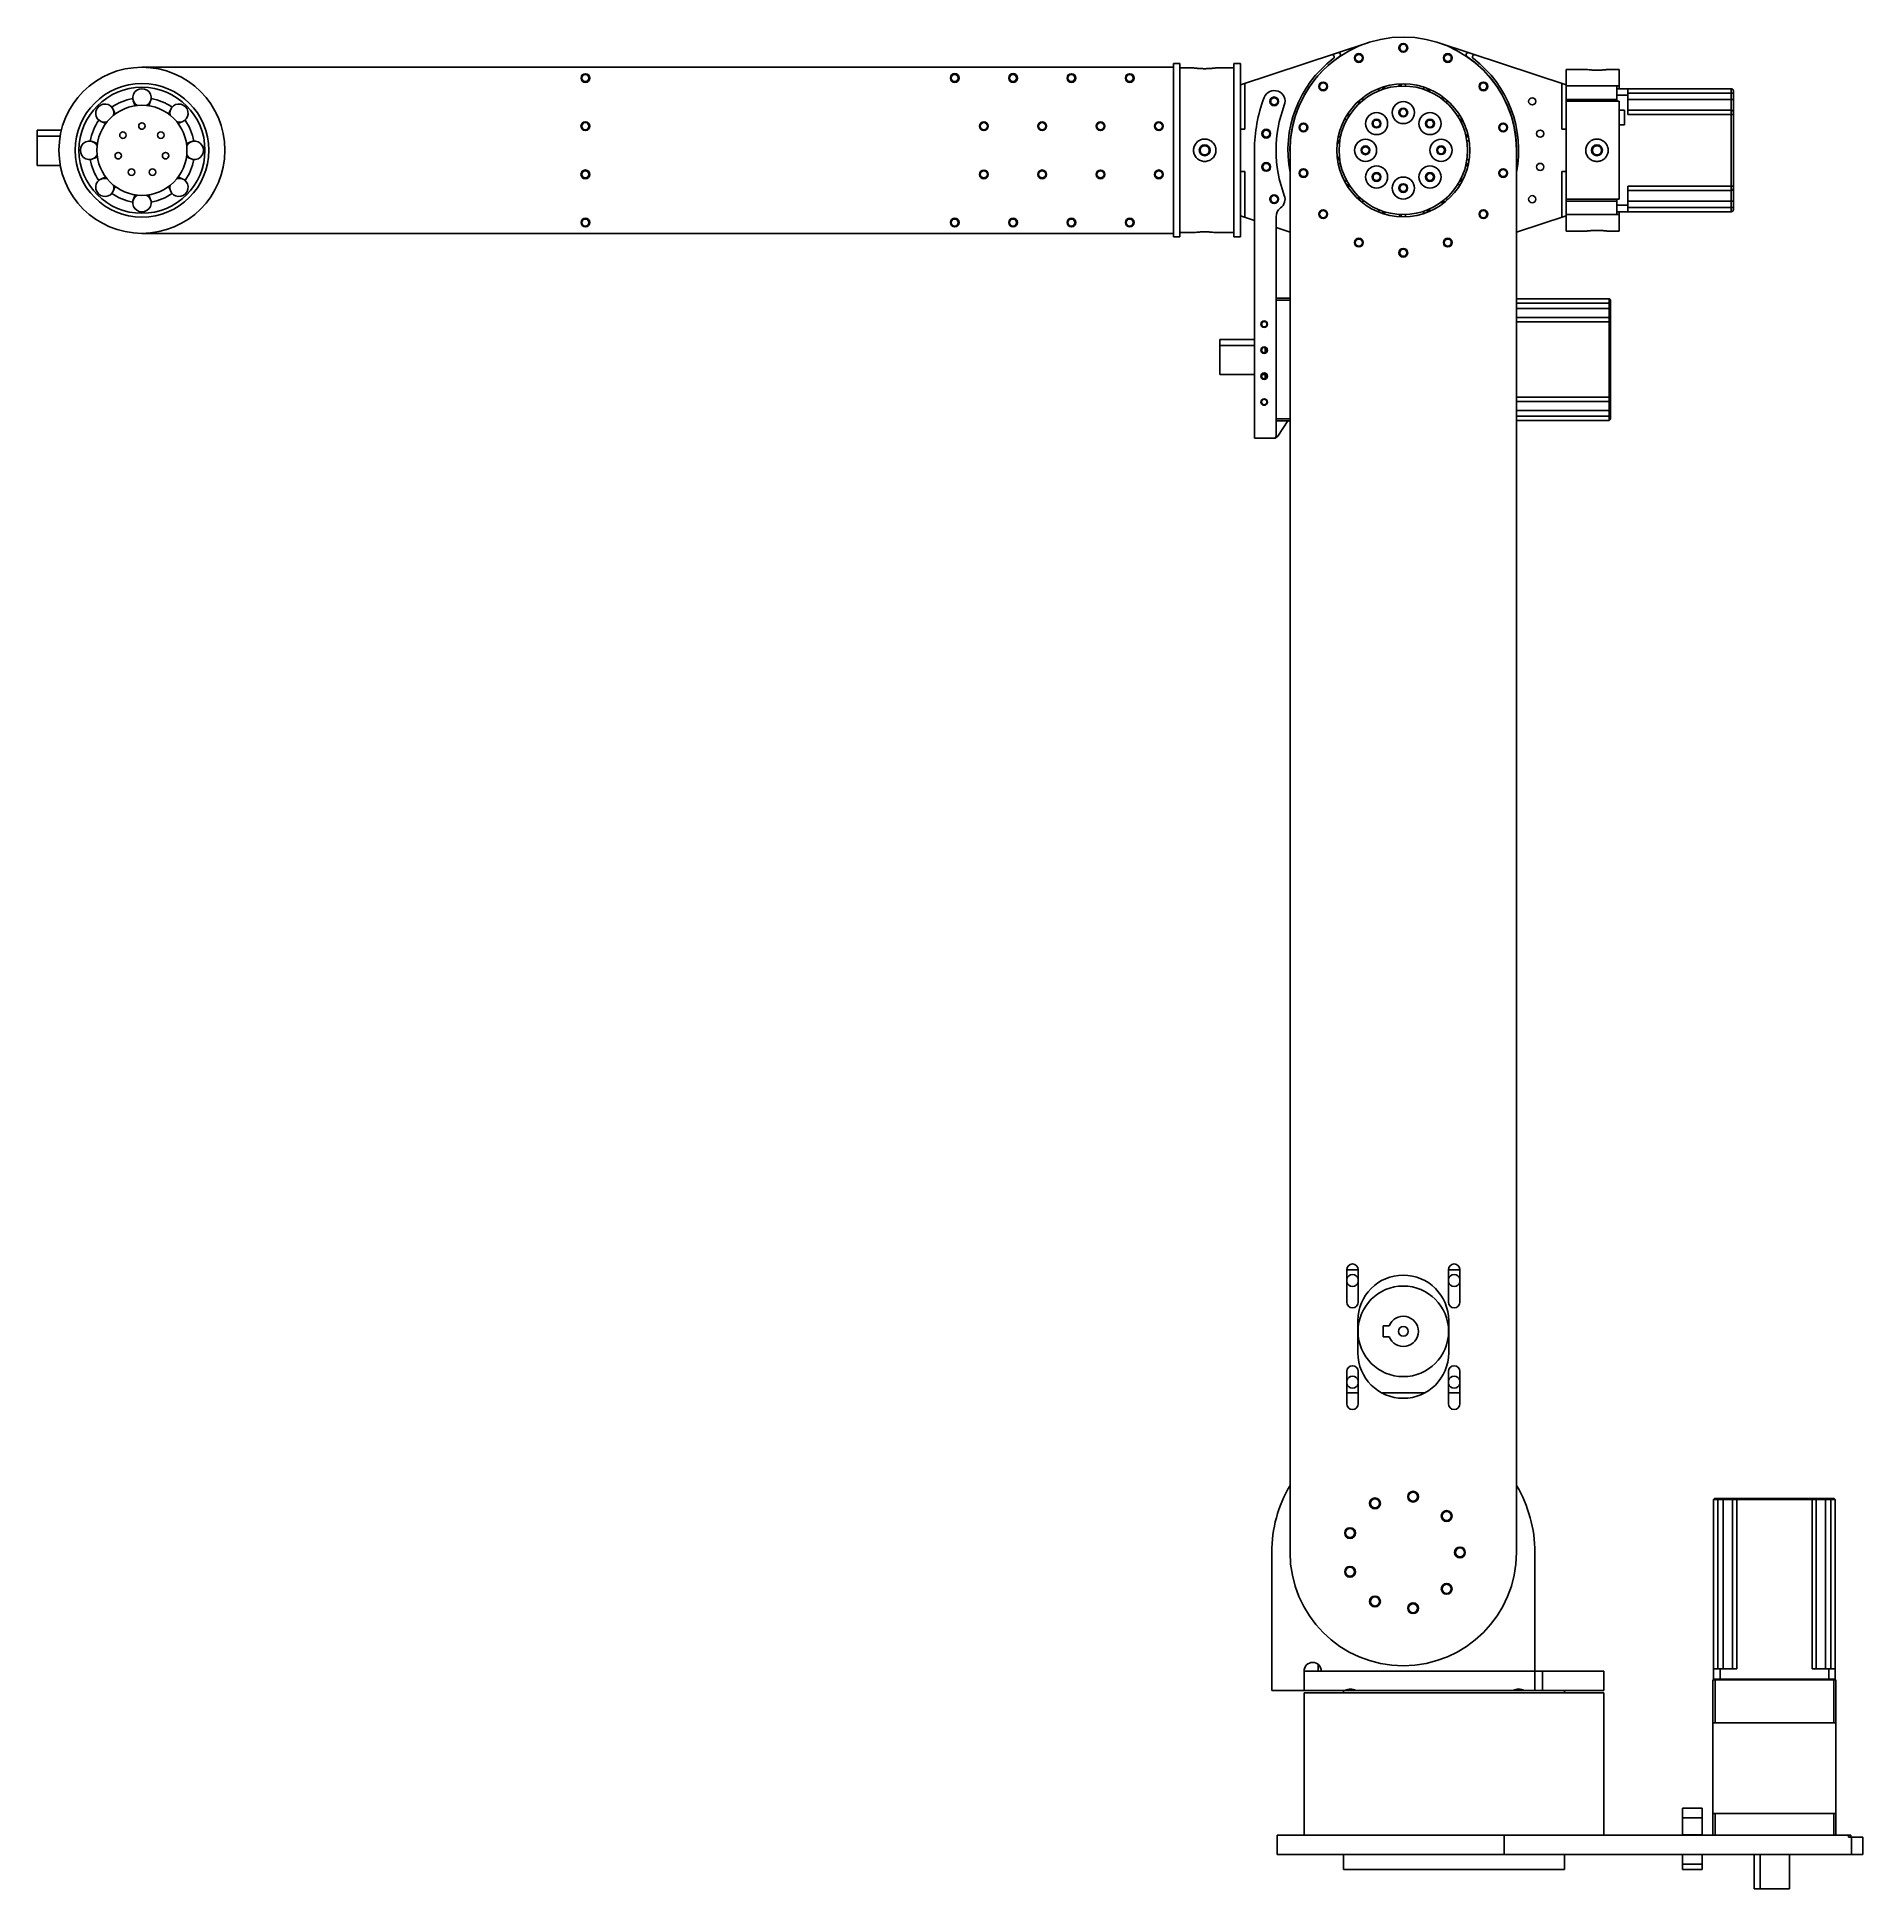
# Model space of a CAD drawing. Header units: millimetres. Extents: x -885 to -39, y -659 to 200.
import ezdxf

# ---------------------------------------------------------------- set-up
doc = ezdxf.new("R2010")
doc.units = ezdxf.units.MM

msp = doc.modelspace()

# ---------------------------------------------------------------- linework, layer by layer
at = {"color": 7, "linetype": 'Continuous', "lineweight": 25}
for p, q in [((-327.14, 177.5), (-268.12, 197.01)), ((-176.14, 177.5), (-235.17, 197.01)), ((-836.49, 185.66), (-358.19, 185.66)), ((-355.24, 187.35), (-358.19, 187.35)), ((-358.19, 187.35), (-358.19, 106.98)), ((-355.24, 106.98), (-355.24, 187.35)), ((-348.92, 185.35), (-355.24, 185.35)), ((-330.14, 185.35), (-338.52, 185.35)), ((-327.19, 187.35), (-330.14, 187.35)), ((-330.14, 106.98), (-330.14, 187.35)), ((-327.19, 106.98), (-327.19, 187.35)), ((-167.04, 184.66), (-176.09, 184.66)), ((-176.09, 184.66), (-176.09, 109.66)), ((-151.59, 184.66), (-156.64, 184.66)), ((-151.59, 184.66), (-151.59, 175.71)), ((-327.14, 114.76), (-327.14, 179.56)), ((-325.14, 178.16), (-325.14, 156.92)), ((-262.77, 174.76), (-263.09, 175.75)), ((-262.78, 174.8), (-262.96, 175.8)), ((-261.38, 176.38), (-260.88, 175.49)), ((-252.65, 176.94), (-252.48, 177.95)), ((-250.8, 177.95), (-250.63, 176.94)), ((-242.41, 175.49), (-241.9, 176.38)), ((-240.32, 175.8), (-240.51, 174.8)), ((-178.14, 178.16), (-178.14, 156.92)), ((-176.14, 114.76), (-176.14, 179.56)), ((-176.09, 176.98), (-151.59, 176.98)), ((-152.59, 169.9), (-152.59, 176.98)), ((-152.59, 175.71), (-151.59, 175.71)), ((-152.59, 175.66), (-99.59, 175.66)), ((-147.59, 172.66), (-152.59, 172.66)), ((-147.59, 163.73), (-147.59, 175.66)), ((-98.59, 173.66), (-147.59, 173.66)), ((-99.59, 175.66), (-99.59, 118.66)), ((-98.59, 119.66), (-98.59, 174.66)), ((-848.87, 163.98), (-849.85, 166.19)), ((-840.5, 170.06), (-839.63, 167.81)), ((-833.35, 167.81), (-832.48, 170.06)), ((-823.14, 166.19), (-824.12, 163.98)), ((-277.88, 163.28), (-276.93, 162.93)), ((-271.56, 169.33), (-272.08, 170.21)), ((-270.79, 171.29), (-270.01, 170.63)), ((-233.28, 170.63), (-232.5, 171.29)), ((-231.21, 170.21), (-231.73, 169.33)), ((-226.36, 162.93), (-225.4, 163.28)), ((-176.09, 170.73), (-152.59, 170.73)), ((-176.09, 169.9), (-151.59, 169.9)), ((-151.59, 169.9), (-151.59, 124.43)), ((-151.59, 165.73), (-149.09, 165.73)), ((-149.09, 165.73), (-149.09, 159.03)), ((-98.59, 170.73), (-147.59, 170.73)), ((-147.59, 165.73), (-99.59, 165.73)), ((-147.59, 163.73), (-98.59, 163.73)), ((-885.14, 140.16), (-885.14, 156.46)), ((-885.14, 156.46), (-873.85, 156.46)), ((-855.52, 160.52), (-853.31, 159.54)), ((-819.67, 159.54), (-817.47, 160.52)), ((-327.14, 156.92), (-325.14, 156.92)), ((-277.94, 161.18), (-278.72, 161.83)), ((-224.56, 161.83), (-225.35, 161.18)), ((-176.14, 156.92), (-178.14, 156.92)), ((-149.09, 159.03), (-151.59, 159.03)), ((-874.43, 153.7), (-885.14, 153.7)), ((-857.14, 150.3), (-859.39, 151.17)), ((-813.59, 151.17), (-815.85, 150.3)), ((-320.63, 147.16), (-320.63, 13.69)), ((-304.14, -502.84), (-304.14, 147.16)), ((-281.14, 151.34), (-282.11, 151.68)), ((-281.81, 153.34), (-280.79, 153.33)), ((-222.49, 153.33), (-221.47, 153.34)), ((-221.18, 151.68), (-222.14, 151.34)), ((-199.14, -502.84), (-199.14, 147.16)), ((-885.14, 140.16), (-874.35, 140.16)), ((-859.39, 143.15), (-857.14, 144.02)), ((-815.85, 144.02), (-813.59, 143.15)), ((-327.14, 137.4), (-325.14, 137.4)), ((-325.14, 137.4), (-325.14, 116.16)), ((-282.11, 142.65), (-281.14, 142.99)), ((-280.79, 141), (-281.81, 140.99)), ((-221.47, 140.99), (-222.49, 141)), ((-222.14, 142.99), (-221.18, 142.65)), ((-176.14, 137.4), (-178.14, 137.4)), ((-178.14, 137.4), (-178.14, 116.16)), ((-853.31, 134.79), (-855.52, 133.81)), ((-849.85, 128.14), (-848.87, 130.34)), ((-824.12, 130.34), (-823.14, 128.14)), ((-817.47, 133.81), (-819.67, 134.79)), ((-278.72, 132.5), (-277.94, 133.15)), ((-276.93, 131.4), (-277.88, 131.04)), ((-225.4, 131.04), (-226.36, 131.4)), ((-225.35, 133.15), (-224.56, 132.5)), ((-147.59, 130.59), (-98.59, 130.59)), ((-147.59, 118.66), (-147.59, 130.59)), ((-839.63, 126.52), (-840.5, 124.26)), ((-832.48, 124.26), (-833.35, 126.52)), ((-272.08, 124.12), (-271.56, 125)), ((-270.01, 123.7), (-270.79, 123.04)), ((-232.5, 123.04), (-233.28, 123.7)), ((-231.73, 125), (-231.21, 124.12)), ((-176.09, 124.43), (-151.59, 124.43)), ((-176.09, 123.59), (-152.59, 123.59)), ((-152.59, 117.34), (-152.59, 124.43)), ((-147.59, 121.66), (-152.59, 121.66)), ((-147.59, 128.59), (-99.59, 128.59)), ((-147.59, 123.59), (-98.59, 123.59)), ((-147.59, 120.66), (-98.59, 120.66)), ((-327.14, 116.82), (-320.63, 114.67)), ((-310.63, 116.37), (-310.63, 14.69)), ((-263.09, 118.57), (-262.77, 119.57)), ((-262.96, 118.52), (-262.78, 119.53)), ((-260.88, 118.84), (-261.38, 117.95)), ((-252.48, 116.38), (-252.65, 117.39)), ((-250.63, 117.39), (-250.8, 116.38)), ((-241.9, 117.95), (-242.41, 118.84)), ((-240.51, 119.53), (-240.32, 118.52)), ((-176.14, 116.82), (-199.14, 109.22)), ((-176.09, 117.34), (-151.59, 117.34)), ((-152.59, 118.66), (-99.59, 118.66)), ((-152.59, 118.61), (-151.59, 118.61)), ((-151.59, 118.61), (-151.59, 109.66)), ((-358.19, 108.66), (-836.49, 108.66)), ((-358.19, 106.98), (-355.24, 106.98)), ((-355.24, 108.98), (-348.92, 108.98)), ((-338.52, 108.98), (-330.14, 108.98)), ((-330.14, 106.98), (-327.19, 106.98)), ((-310.63, 111.37), (-304.14, 109.22)), ((-176.09, 109.66), (-167.04, 109.66)), ((-156.64, 109.66), (-151.59, 109.66)), ((-304.14, 78.67), (-310.63, 78.67)), ((-310.63, 77.67), (-304.14, 77.67)), ((-199.14, 78.37), (-156.13, 78.37)), ((-156.13, 78.37), (-156.13, 21.97)), ((-155.63, 77.87), (-156.13, 78.37)), ((-155.63, 77.87), (-155.63, 22.47)), ((-199.14, 76.37), (-155.63, 76.37)), ((-199.14, 73.87), (-155.63, 73.87)), ((-199.14, 69.62), (-156.13, 69.62)), ((-155.63, 69.12), (-156.13, 69.62)), ((-317.27, 67.08), (-317.33, 66.88)), ((-199.14, 67.62), (-155.63, 67.62)), ((-336.63, 43.17), (-336.63, 59.47)), ((-336.63, 59.47), (-320.63, 59.47)), ((-320.63, 56.71), (-336.63, 56.71)), ((-315.63, 53.37), (-315.63, 55.68)), ((-336.63, 43.17), (-320.63, 43.17)), ((-317.18, 43.17), (-315.63, 43.17)), ((-315.63, 41.29), (-315.63, 43.48)), ((-199.14, 32.72), (-155.63, 32.72)), ((-199.14, 30.72), (-156.13, 30.72)), ((-199.14, 26.47), (-155.63, 26.47)), ((-155.63, 31.22), (-156.13, 30.72)), ((-304.14, 22.67), (-310.63, 22.67)), ((-310.63, 21.67), (-304.14, 21.67)), ((-305.11, 21.67), (-309.77, 14.69)), ((-199.14, 23.97), (-155.63, 23.97)), ((-199.14, 21.97), (-156.13, 21.97)), ((-155.63, 22.47), (-156.13, 21.97)), ((-320.63, 13.69), (-311.63, 13.69)), ((-277.86, -386.77), (-277.86, -371.77)), ((-272.56, -371.84), (-277.86, -371.84)), ((-272.56, -386.77), (-272.56, -371.77)), ((-230.72, -386.77), (-230.72, -371.77)), ((-225.42, -371.84), (-230.72, -371.84)), ((-225.42, -386.77), (-225.42, -371.77)), ((-272.69, -395.34), (-272.69, -410.34)), ((-260.94, -402.84), (-260.94, -397.84)), ((-260.94, -397.84), (-258.18, -397.84)), ((-258.18, -402.84), (-260.94, -402.84)), ((-230.59, -395.34), (-230.59, -410.34)), ((-277.86, -418.91), (-277.86, -433.91)), ((-272.56, -418.91), (-272.56, -433.91)), ((-230.72, -418.91), (-230.72, -433.91)), ((-225.42, -418.91), (-225.42, -433.91)), ((-277.86, -428.84), (-272.56, -428.84)), ((-261.69, -428.84), (-241.6, -428.84)), ((-230.72, -428.84), (-225.42, -428.84)), ((-107.28, -477.84), (-107.78, -478.34)), ((-107.78, -561.59), (-107.78, -478.34)), ((-107.78, -478.34), (-51.38, -478.34)), ((-107.28, -477.84), (-51.88, -477.84)), ((-105.78, -556.84), (-105.78, -477.84)), ((-103.28, -556.84), (-103.28, -477.84)), ((-98.53, -477.84), (-99.03, -478.34)), ((-99.03, -556.84), (-99.03, -478.34)), ((-97.03, -556.84), (-97.03, -477.84)), ((-62.13, -556.84), (-62.13, -477.84)), ((-60.63, -477.84), (-60.13, -478.34)), ((-60.13, -556.84), (-60.13, -478.34)), ((-55.88, -556.84), (-55.88, -477.84)), ((-53.38, -556.84), (-53.38, -477.84)), ((-51.88, -477.84), (-51.38, -478.34)), ((-51.38, -561.59), (-51.38, -478.34)), ((-312.64, -502.84), (-312.64, -566.84)), ((-190.64, -566.84), (-190.64, -502.84)), ((-297.64, -557.84), (-297.64, -566.84)), ((-158.64, -557.84), (-297.64, -557.84)), ((-291.14, -554.71), (-291.14, -557.84)), ((-187.13, -557.84), (-187.13, -566.84)), ((-158.64, -566.84), (-158.64, -557.84)), ((-97.03, -556.84), (-107.78, -556.84)), ((-104.78, -556.84), (-104.78, -561.84)), ((-51.38, -556.84), (-62.13, -556.84)), ((-54.38, -556.84), (-54.38, -561.84)), ((-108.08, -561.84), (-108.08, -633.84)), ((-108.08, -561.84), (-51.08, -561.84)), ((-51.38, -561.59), (-107.78, -561.59)), ((-107.53, -561.84), (-107.78, -561.59)), ((-107.08, -581.84), (-107.08, -561.84)), ((-52.08, -561.84), (-52.08, -581.84)), ((-51.63, -561.84), (-51.38, -561.59)), ((-51.08, -633.84), (-51.08, -561.84)), ((-158.64, -566.84), (-312.64, -566.84)), ((-297.64, -567.84), (-297.64, -633.84)), ((-297.64, -567.84), (-158.64, -567.84)), ((-279.39, -566.84), (-279.39, -567.84)), ((-176.89, -567.84), (-176.89, -566.84)), ((-158.64, -633.84), (-158.64, -567.84)), ((-51.08, -581.84), (-108.08, -581.84)), ((-122.13, -621.34), (-113.13, -621.34)), ((-122.13, -621.34), (-122.13, -633.84)), ((-113.13, -625.84), (-122.13, -625.84)), ((-113.13, -621.34), (-113.13, -633.84)), ((-51.08, -623.84), (-108.08, -623.84)), ((-107.08, -633.84), (-107.08, -623.84)), ((-52.08, -623.84), (-52.08, -633.84)), ((-310.14, -633.84), (-310.14, -642.84)), ((-44.18, -633.84), (-310.14, -633.84)), ((-204.92, -633.84), (-204.92, -642.84)), ((-122.13, -633.79), (-113.13, -633.79)), ((-45.25, -634.84), (-45.25, -633.84)), ((-45.25, -634.84), (-38.5, -634.84)), ((-44.18, -634.84), (-44.18, -633.84)), ((-43.88, -634.84), (-43.88, -642.84)), ((-38.5, -634.84), (-38.5, -642.84)), ((-38.5, -642.84), (-310.14, -642.84)), ((-279.39, -642.84), (-279.39, -649.84)), ((-176.89, -649.84), (-176.89, -642.84)), ((-122.13, -649.84), (-122.13, -642.84)), ((-122.13, -642.89), (-113.13, -642.89)), ((-113.13, -649.84), (-113.13, -642.84)), ((-88.88, -658.84), (-88.88, -642.84)), ((-86.12, -642.84), (-86.12, -658.84)), ((-72.58, -658.84), (-72.58, -642.84)), ((-279.39, -649.84), (-176.89, -649.84)), ((-122.13, -647.34), (-113.13, -647.34)), ((-113.13, -649.84), (-122.13, -649.84)), ((-72.58, -658.84), (-88.88, -658.84))]:
    msp.add_line(p, q, dxfattribs=at)
at = {"color": 7, "linetype": 'Continuous', "lineweight": 25, "flags": 128}
for points in [[(-834.33, 167.93), (-833.36, 168.68), (-832.66, 169.67), (-832.27, 170.81), (-832.24, 172.01), (-832.57, 173.17), (-833.22, 174.19), (-834.15, 174.99), (-835.27, 175.5), (-836.49, 175.67), (-837.72, 175.5), (-838.84, 174.99), (-839.77, 174.19), (-840.42, 173.17), (-840.74, 172.01), (-840.71, 170.81), (-840.33, 169.67), (-839.62, 168.68), (-838.66, 167.93)], [(-260.92, 176.53), (-260.91, 176.52), (-259.68, 175.86)], [(-253.91, 176.87), (-252.98, 177.92), (-252.97, 177.93)], [(-250.67, 177.94), (-250.64, 176.98), (-250.63, 176.9)], [(-242.43, 175.46), (-242.29, 175.72), (-242.03, 176.42)], [(-239.87, 175.62), (-239.87, 175.61), (-239.35, 174.31)], [(-849.65, 163.38), (-849.5, 164.59), (-849.7, 165.79), (-850.23, 166.87), (-851.06, 167.74), (-852.11, 168.33), (-853.29, 168.59), (-854.51, 168.5), (-855.66, 168.06), (-856.65, 167.32), (-857.39, 166.33), (-857.83, 165.18), (-857.92, 163.96), (-857.66, 162.78), (-857.07, 161.73), (-856.2, 160.9), (-855.12, 160.37), (-853.92, 160.17), (-852.71, 160.32)], [(-820.28, 160.32), (-819.06, 160.17), (-817.87, 160.37), (-816.79, 160.9), (-815.92, 161.73), (-815.33, 162.78), (-815.07, 163.96), (-815.16, 165.18), (-815.59, 166.33), (-816.34, 167.32), (-817.33, 168.06), (-818.48, 168.5), (-819.7, 168.59), (-820.88, 168.33), (-821.93, 167.74), (-822.75, 166.87), (-823.29, 165.79), (-823.49, 164.59), (-823.34, 163.38)], [(-277.62, 163.7), (-277.61, 163.7), (-276.24, 163.98)], [(-272.47, 168.47), (-272.44, 169.87), (-272.44, 169.88)], [(-270.68, 171.37), (-270.36, 170.97), (-269.98, 170.6)], [(-234.28, 171.38), (-232.89, 171.58), (-232.88, 171.59)], [(-231.11, 170.12), (-231.72, 169.33), (-231.75, 169.29)], [(-226.4, 162.91), (-226.09, 163.04), (-225.47, 163.4)], [(-277.91, 161.15), (-278.76, 161.7), (-278.79, 161.71)], [(-224.33, 161.4), (-224.34, 161.39), (-224.78, 160.06)], [(-222.78, 154.55), (-221.58, 153.82), (-221.57, 153.82)], [(-857.26, 149.33), (-858.01, 150.29), (-859, 151), (-860.14, 151.38), (-861.34, 151.41), (-862.5, 151.09), (-863.52, 150.44), (-864.32, 149.51), (-864.82, 148.39), (-865, 147.16), (-864.82, 145.94), (-864.32, 144.82), (-863.52, 143.89), (-862.5, 143.24), (-861.34, 142.91), (-860.14, 142.95), (-859, 143.33), (-858.01, 144.03), (-857.26, 145)], [(-815.72, 145), (-814.97, 144.03), (-813.99, 143.33), (-812.84, 142.95), (-811.64, 142.91), (-810.48, 143.24), (-809.46, 143.89), (-808.67, 144.82), (-808.16, 145.94), (-807.99, 147.16), (-808.16, 148.39), (-808.67, 149.51), (-809.46, 150.44), (-810.48, 151.09), (-811.64, 151.41), (-812.84, 151.38), (-813.99, 151), (-814.97, 150.29), (-815.72, 149.33)], [(-281.29, 150.09), (-282.17, 151.19), (-282.17, 151.2)], [(-281.79, 153.47), (-281.33, 153.37), (-280.75, 153.33)], [(-221.16, 151.55), (-221.41, 151.52), (-222.18, 151.33)], [(-282.17, 143.13), (-282.17, 143.14), (-281.29, 144.23)], [(-280.75, 141), (-281.33, 140.95), (-281.79, 140.86)], [(-221.57, 140.51), (-221.58, 140.51), (-222.78, 139.78)], [(-222.18, 143), (-221.41, 142.81), (-221.16, 142.78)], [(-852.71, 134.01), (-853.92, 134.16), (-855.12, 133.96), (-856.2, 133.42), (-857.07, 132.6), (-857.66, 131.55), (-857.92, 130.37), (-857.83, 129.15), (-857.39, 128), (-856.65, 127.01), (-855.66, 126.26), (-854.51, 125.83), (-853.29, 125.74), (-852.11, 126), (-851.06, 126.59), (-850.23, 127.46), (-849.7, 128.54), (-849.5, 129.73), (-849.65, 130.95)], [(-823.34, 130.95), (-823.49, 129.73), (-823.29, 128.54), (-822.75, 127.46), (-821.93, 126.59), (-820.88, 126), (-819.7, 125.74), (-818.48, 125.83), (-817.33, 126.26), (-816.34, 127.01), (-815.59, 128), (-815.16, 129.15), (-815.07, 130.37), (-815.33, 131.55), (-815.92, 132.6), (-816.79, 133.42), (-817.87, 133.96), (-819.06, 134.16), (-820.28, 134.01)], [(-278.79, 132.62), (-278.76, 132.63), (-277.91, 133.18)], [(-276.24, 130.35), (-277.61, 130.63), (-277.62, 130.63)], [(-225.47, 130.93), (-226.09, 131.29), (-226.4, 131.41)], [(-224.78, 134.27), (-224.34, 132.94), (-224.33, 132.93)], [(-838.66, 126.39), (-839.62, 125.64), (-840.33, 124.66), (-840.71, 123.51), (-840.74, 122.31), (-840.42, 121.16), (-839.77, 120.14), (-838.84, 119.34), (-837.72, 118.83), (-836.49, 118.66), (-835.27, 118.83), (-834.15, 119.34), (-833.22, 120.14), (-832.57, 121.16), (-832.24, 122.31), (-832.27, 123.51), (-832.66, 124.66), (-833.36, 125.64), (-834.33, 126.39)], [(-272.44, 124.45), (-272.44, 124.46), (-272.47, 125.86)], [(-269.98, 123.73), (-270.36, 123.36), (-270.68, 122.96)], [(-232.88, 122.74), (-232.89, 122.74), (-234.28, 122.95)], [(-231.75, 125.04), (-231.72, 124.99), (-231.11, 124.21)], [(-259.68, 118.47), (-260.91, 117.8), (-260.92, 117.8)], [(-252.97, 116.4), (-252.98, 116.41), (-253.91, 117.45)], [(-250.63, 117.42), (-250.64, 117.35), (-250.67, 116.38)], [(-242.03, 117.91), (-242.29, 118.6), (-242.43, 118.87)], [(-239.35, 120.02), (-239.87, 118.72), (-239.87, 118.71)]]:
    msp.add_lwpolyline(points, dxfattribs=at)
at = {"color": 7, "linetype": 'Continuous', "lineweight": 25}
for centre, radius in [((-272.25, 189.96), 2.03), ((-272.25, 189.96), 1.65), ((-251.64, 194.66), 2.03), ((-251.64, 194.66), 1.65), ((-231.03, 189.96), 2.03), ((-231.03, 189.96), 1.65), ((-836.49, 147.16), 38.5), ((-630.89, 180.66), 2.02), ((-630.89, 180.66), 1.65), ((-459.63, 180.66), 2.03), ((-459.66, 180.66), 1.65), ((-432.58, 180.66), 2.03), ((-432.61, 180.66), 1.65), ((-405.53, 180.66), 2.02), ((-405.56, 180.66), 1.65), ((-378.48, 180.66), 2.02), ((-378.51, 180.66), 1.65), ((-836.49, 147.16), 30.99), ((-836.49, 147.16), 29.21), ((-311.48, 169.85), 2.02), ((-288.78, 176.78), 2.02), ((-288.78, 176.78), 1.65), ((-251.64, 147.16), 30.8), ((-251.64, 147.16), 29.8), ((-214.51, 176.78), 2.02), ((-214.51, 176.78), 1.65), ((-836.49, 147.16), 20.88), ((-311.48, 169.85), 1.65), ((-264.02, 159.54), 5.12), ((-251.64, 164.66), 5.12), ((-251.64, 164.66), 2.03), ((-251.64, 164.66), 1.65), ((-239.27, 159.54), 5.12), ((-191.86, 169.85), 1.65), ((-845.29, 154.18), 1.51), ((-836.49, 158.41), 1.51), ((-827.7, 154.18), 1.51), ((-630.89, 158.33), 2.03), ((-630.89, 158.33), 1.65), ((-446.11, 158.33), 2.03), ((-446.13, 158.33), 1.65), ((-419.06, 158.33), 2.03), ((-419.08, 158.33), 1.65), ((-392.01, 158.33), 2.02), ((-392.03, 158.33), 1.65), ((-364.96, 158.33), 2.02), ((-364.98, 158.33), 1.65), ((-315.17, 154.87), 2.02), ((-315.17, 154.87), 1.65), ((-297.95, 157.73), 2.02), ((-297.95, 157.73), 1.65), ((-264.02, 159.54), 2.02), ((-264.02, 159.54), 1.65), ((-239.27, 159.54), 2.03), ((-239.27, 159.54), 1.65), ((-205.33, 157.73), 2.03), ((-205.33, 157.73), 1.65), ((-188.17, 154.87), 1.65), ((-847.46, 144.66), 1.51), ((-825.52, 144.66), 1.51), ((-343.72, 147.16), 2.51), ((-269.14, 147.16), 5.12), ((-269.14, 147.16), 2.03), ((-269.14, 147.16), 1.65), ((-234.14, 147.16), 5.13), ((-234.14, 147.16), 2.02), ((-234.14, 147.16), 1.65), ((-161.84, 147.16), 2.51), ((-841.37, 137.03), 1.51), ((-831.61, 137.03), 1.51), ((-630.89, 136), 2.03), ((-630.89, 136), 1.65), ((-446.11, 136), 2.02), ((-446.13, 136), 1.65), ((-419.06, 136), 2.03), ((-419.08, 136), 1.65), ((-392.01, 136), 2.02), ((-392.03, 136), 1.65), ((-364.96, 136), 2.03), ((-364.98, 136), 1.65), ((-315.17, 139.45), 2.03), ((-315.17, 139.45), 1.65), ((-297.95, 136.59), 2.03), ((-297.95, 136.59), 1.65), ((-264.02, 134.79), 5.13), ((-239.27, 134.79), 5.13), ((-205.33, 136.59), 2.02), ((-205.33, 136.59), 1.65), ((-188.17, 139.45), 1.65), ((-264.02, 134.79), 2.03), ((-264.02, 134.79), 1.65), ((-251.64, 129.66), 5.12), ((-251.64, 129.66), 2.02), ((-251.64, 129.66), 1.65), ((-239.27, 134.79), 2.03), ((-239.27, 134.79), 1.65), ((-311.48, 124.48), 2.02), ((-311.48, 124.48), 1.65), ((-191.86, 124.48), 1.65), ((-630.89, 113.66), 2.02), ((-630.89, 113.66), 1.65), ((-459.63, 113.66), 2.02), ((-459.66, 113.66), 1.65), ((-432.58, 113.66), 2.03), ((-432.61, 113.66), 1.65), ((-405.53, 113.66), 2.02), ((-405.56, 113.66), 1.65), ((-378.48, 113.66), 2.02), ((-378.51, 113.66), 1.65), ((-288.78, 117.55), 2.02), ((-288.78, 117.55), 1.65), ((-214.51, 117.55), 2.02), ((-214.51, 117.55), 1.65), ((-272.25, 104.37), 2.03), ((-272.25, 104.37), 1.65), ((-231.03, 104.37), 2.03), ((-231.03, 104.37), 1.65), ((-251.64, 99.66), 2.03), ((-251.64, 99.66), 1.65), ((-316.13, 66.54), 1.51), ((-316.13, 66.54), 1.25), ((-316.13, 54.52), 1.51), ((-316.13, 54.52), 1.25), ((-316.13, 42.49), 1.51), ((-316.13, 42.49), 1.25), ((-316.13, 30.47), 1.51), ((-316.13, 30.47), 1.25), ((-251.64, -400.34), 21), ((-251.64, -400.34), 2.23), ((-264.77, -480.1), 2.51), ((-264.77, -480.1), 2.1), ((-247.08, -476.98), 2.51), ((-247.08, -476.98), 2.1), ((-231.53, -485.96), 2.51), ((-231.53, -485.96), 2.1), ((-276.31, -493.86), 2.51), ((-276.31, -493.86), 2.1), ((-225.39, -502.84), 2.51), ((-225.39, -502.84), 2.1), ((-276.31, -511.81), 2.51), ((-276.31, -511.81), 2.1), ((-264.77, -525.57), 2.51), ((-264.77, -525.57), 2.1), ((-231.53, -519.71), 2.51), ((-231.53, -519.71), 2.1), ((-247.08, -528.69), 2.51), ((-247.08, -528.69), 2.1)]:
    msp.add_circle(centre, radius, dxfattribs=at)
for centre, radius, start, end in [((-251.64, 147.16), 52.5, 0, 180), ((-251.64, 147.16), 53.5, 127.38894, 191.09531), ((-251.64, 147.16), 52.55, 124.19472, 182.4996), ((-284.74, 190.47), 1, 307.38894, 108.28985), ((-281.74, 191.46), 1, 304.19472, 108.28985), ((-221.55, 191.46), 1, 71.71015, 235.80528), ((-251.64, 147.16), 52.55, 357.5004, 55.80528), ((-218.55, 190.47), 1, 71.71015, 232.61106), ((-251.64, 147.16), 53.5, 348.90469, 52.61106), ((-327.24, 179.56), 0.1, 360, 60), ((-311.48, 169.85), 5, 339.23077, 159.23077), ((-176.04, 179.56), 0.1, 120, 180), ((-99.59, 174.66), 1, 0, 90), ((-836.49, 147.16), 24.38, 100.07571, 124.92429), ((-836.49, 147.16), 24.38, 100.07571, 124.92429), ((-836.49, 147.16), 24.38, 55.07571, 79.92429), ((-836.49, 147.16), 24.38, 55.07571, 79.92429), ((-251.67, 147.16), 68.97, 159.23077, 180), ((-251.67, 147.16), 58.97, 159.23077, 200.76923), ((-99.59, 164.73), 1, 0, 90), ((-836.49, 147.16), 24.38, 145.07571, 169.92429), ((-836.49, 147.16), 24.38, 145.07571, 169.92429), ((-836.49, 147.16), 24.38, 10.07571, 34.92429), ((-836.49, 147.16), 24.38, 10.07571, 34.92429), ((-836.49, 147.16), 24.38, 190.07571, 214.92429), ((-836.49, 147.16), 24.38, 190.07571, 214.92429), ((-836.49, 147.16), 24.38, 325.07571, 349.92429), ((-836.49, 147.16), 24.38, 325.07571, 349.92429), ((-99.59, 129.59), 1, 270, 0), ((-836.49, 147.16), 24.38, 235.07571, 259.92429), ((-836.49, 147.16), 24.38, 235.07571, 259.92429), ((-836.49, 147.16), 24.38, 280.07571, 304.92429), ((-836.49, 147.16), 24.38, 280.07571, 304.92429), ((-305.63, 116.37), 5, 125.75513, 180), ((-311.48, 124.48), 5, 305.75513, 20.76923), ((-327.24, 114.76), 0.1, 300, 360), ((-176.04, 114.76), 0.1, 180, 240), ((-99.59, 119.66), 1, 270, 360), ((-311.63, 14.69), 1, 270, 360), ((-311.63, 15.93), 2.25, 270, 326.31687), ((-275.21, -371.77), 2.65, 0, 180), ((-228.07, -371.77), 2.65, 360, 180), ((-275.21, -376.77), 2.75, 15.49873, 164.50127), ((-275.21, -376.77), 2.75, 195.49873, 344.50127), ((-251.64, -395.34), 21.05, 0, 180), ((-228.07, -376.77), 2.75, 15.49873, 164.50127), ((-228.07, -376.77), 2.75, 195.49873, 344.50127), ((-275.21, -386.77), 2.65, 180, 0), ((-251.64, -400.34), 7, 200.92483, 159.07517), ((-228.07, -386.77), 2.65, 180, 0), ((-251.64, -410.34), 21.05, 180, 0), ((-275.21, -418.91), 2.65, 0, 180), ((-228.07, -418.91), 2.65, 0, 180), ((-275.21, -423.91), 2.75, 15.49873, 164.50127), ((-275.21, -423.91), 2.75, 195.49873, 344.50127), ((-228.07, -423.91), 2.75, 15.49873, 164.50127), ((-228.07, -423.91), 2.75, 195.49873, 344.50127), ((-275.21, -433.91), 2.65, 180, 0), ((-228.07, -433.91), 2.65, 180, 360), ((-251.64, -502.84), 61, 149.39029, 180), ((-251.64, -502.84), 61, 0, 30.60971), ((-251.64, -502.84), 52.5, 180, 0), ((-293.64, -557.84), 4, 0, 180)]:
    msp.add_arc(centre, radius, start, end, dxfattribs=at)
for points, knots in [([(-343.72, 184.99), (-344.4, 185), (-345.75, 185.02), (-347.51, 185.17), (-348.57, 185.3), (-349.05, 185.36), (-348.92, 185.35), (-348.92, 185.35)], [0, 0, 0, 0, 0.250227, 0.50004, 0.749943, 0.999634, 1, 1, 1, 1]), ([(-338.52, 185.35), (-338.6, 185.33), (-338.76, 185.31), (-339.95, 185.17), (-341.67, 185.02), (-343.03, 185), (-343.72, 184.99)], [0, 0, 0, 0, 0.24912, 0.499304, 0.749217, 1, 1, 1, 1]), ([(-167.04, 184.66), (-166.96, 184.65), (-166.81, 184.63), (-165.76, 184.5), (-164.6, 184.4), (-163.36, 184.33), (-162.42, 184.31), (-161.84, 184.3)], [0, 0, 0, 0, 0.248812, 0.498692, 0.653997, 0.789439, 1, 1, 1, 1]), ([(-161.84, 184.3), (-161.27, 184.31), (-160.33, 184.33), (-159.09, 184.41), (-158.13, 184.48), (-157.37, 184.56), (-156.83, 184.63), (-156.55, 184.68), (-156.64, 184.66), (-156.64, 184.66)], [0, 0, 0, 0, 0.209127, 0.344462, 0.500062, 0.656418, 0.791922, 0.999638, 1, 1, 1, 1]), ([(-343.72, 141.96), (-344.4, 142.05), (-345.76, 142.21), (-347.49, 143.4), (-348.64, 145.12), (-349.06, 147.16), (-348.64, 149.2), (-347.5, 150.94), (-345.76, 152.08), (-343.72, 152.5), (-341.68, 152.08), (-339.94, 150.94), (-338.8, 149.21), (-338.38, 147.17), (-338.8, 145.13), (-339.94, 143.4), (-341.67, 142.2), (-343.03, 142.04), (-343.72, 141.96)], [0, 0, 0, 0, 0.062554, 0.125004, 0.187476, 0.249896, 0.312358, 0.374922, 0.437468, 0.499909, 0.562312, 0.624816, 0.687375, 0.749825, 0.812254, 0.87481, 0.937296, 1, 1, 1, 1]), ([(-343.72, 149.26), (-343.44, 149.23), (-342.89, 149.17), (-342.19, 148.68), (-341.73, 147.99), (-341.56, 147.16), (-341.73, 146.34), (-342.19, 145.64), (-342.89, 145.18), (-343.72, 145.01), (-344.54, 145.18), (-345.24, 145.64), (-345.7, 146.34), (-345.87, 147.16), (-345.71, 147.99), (-345.24, 148.68), (-344.54, 149.16), (-343.99, 149.23), (-343.72, 149.26)], [0, 0, 0, 0, 0.062493, 0.125014, 0.187493, 0.249919, 0.312395, 0.374936, 0.437471, 0.499942, 0.562372, 0.624852, 0.687371, 0.749852, 0.812333, 0.874882, 0.93747, 1, 1, 1, 1]), ([(-161.84, 141.96), (-161.27, 142.02), (-160.33, 142.11), (-159.09, 142.7), (-158.13, 143.45), (-157.37, 144.42), (-156.8, 145.66), (-156.55, 147.16), (-156.8, 148.67), (-157.37, 149.91), (-158.13, 150.88), (-159.1, 151.63), (-160.34, 152.21), (-161.84, 152.46), (-163.34, 152.21), (-164.58, 151.64), (-165.55, 150.88), (-166.31, 149.92), (-166.88, 148.68), (-167.16, 147.06), (-166.77, 145.13), (-165.76, 143.61), (-164.6, 142.71), (-163.36, 142.11), (-162.42, 142.02), (-161.84, 141.96)], [0, 0, 0, 0, 0.052303, 0.086151, 0.125067, 0.164172, 0.198061, 0.250012, 0.302214, 0.336092, 0.375094, 0.414238, 0.448158, 0.500142, 0.552046, 0.585954, 0.625104, 0.664072, 0.697935, 0.750166, 0.812434, 0.874827, 0.913606, 0.947425, 1, 1, 1, 1]), ([(-161.84, 149.26), (-161.57, 149.23), (-161.02, 149.17), (-160.32, 148.68), (-159.86, 147.99), (-159.69, 147.16), (-159.86, 146.34), (-160.32, 145.64), (-161.02, 145.18), (-161.84, 145.01), (-162.66, 145.18), (-163.37, 145.64), (-163.83, 146.34), (-164, 147.16), (-163.83, 147.99), (-163.37, 148.68), (-162.67, 149.16), (-162.12, 149.23), (-161.84, 149.26)], [0, 0, 0, 0, 0.062493, 0.125014, 0.187493, 0.249919, 0.312395, 0.374936, 0.437471, 0.499942, 0.562372, 0.624852, 0.687371, 0.749852, 0.812333, 0.874882, 0.93747, 1, 1, 1, 1]), ([(-348.92, 108.98), (-348.84, 108.99), (-348.67, 109.01), (-347.49, 109.16), (-345.76, 109.3), (-343.72, 109.36), (-341.69, 109.3), (-339.93, 109.16), (-338.86, 109.03), (-338.38, 108.96), (-338.52, 108.98), (-338.52, 108.98)], [0, 0, 0, 0, 0.124748, 0.249878, 0.374975, 0.499862, 0.624673, 0.749685, 0.874808, 0.999713, 1, 1, 1, 1]), ([(-156.64, 109.66), (-156.7, 109.67), (-156.78, 109.69), (-157.38, 109.77), (-158.13, 109.84), (-159.1, 109.92), (-160.34, 109.99), (-161.84, 110.05), (-163.34, 109.99), (-164.58, 109.92), (-165.55, 109.85), (-166.32, 109.77), (-166.85, 109.7), (-167.15, 109.65), (-167.04, 109.66), (-167.04, 109.66)], [0, 0, 0, 0, 0.10418, 0.171909, 0.24988, 0.328137, 0.395949, 0.499874, 0.603639, 0.671427, 0.749695, 0.827599, 0.895298, 0.999716, 1, 1, 1, 1]), ([(-316.13, 65.29), (-316.03, 65.3), (-315.81, 65.32), (-315.53, 65.44), (-315.33, 65.57), (-315.26, 65.65), (-315.25, 65.66)], [0, 0, 0, 0, 0.294337, 0.640677, 0.957956, 1, 1, 1, 1]), ([(-278.69, -566.84), (-278.26, -566.66), (-277.45, -566.34), (-276.15, -566.17), (-274.85, -566.33), (-274.03, -566.66), (-273.59, -566.84)], [0, 0, 0, 0, 0.262477, 0.49847, 0.735505, 1, 1, 1, 1]), ([(-200.69, -566.84), (-200.26, -566.66), (-199.44, -566.33), (-198.14, -566.17), (-196.84, -566.33), (-196.02, -566.66), (-195.59, -566.84)], [0, 0, 0, 0, 0.263823, 0.500842, 0.73685, 1, 1, 1, 1])]:
    msp.add_open_spline(points, degree=3, knots=knots, dxfattribs=at)

doc.saveas('drawing.dxf')
